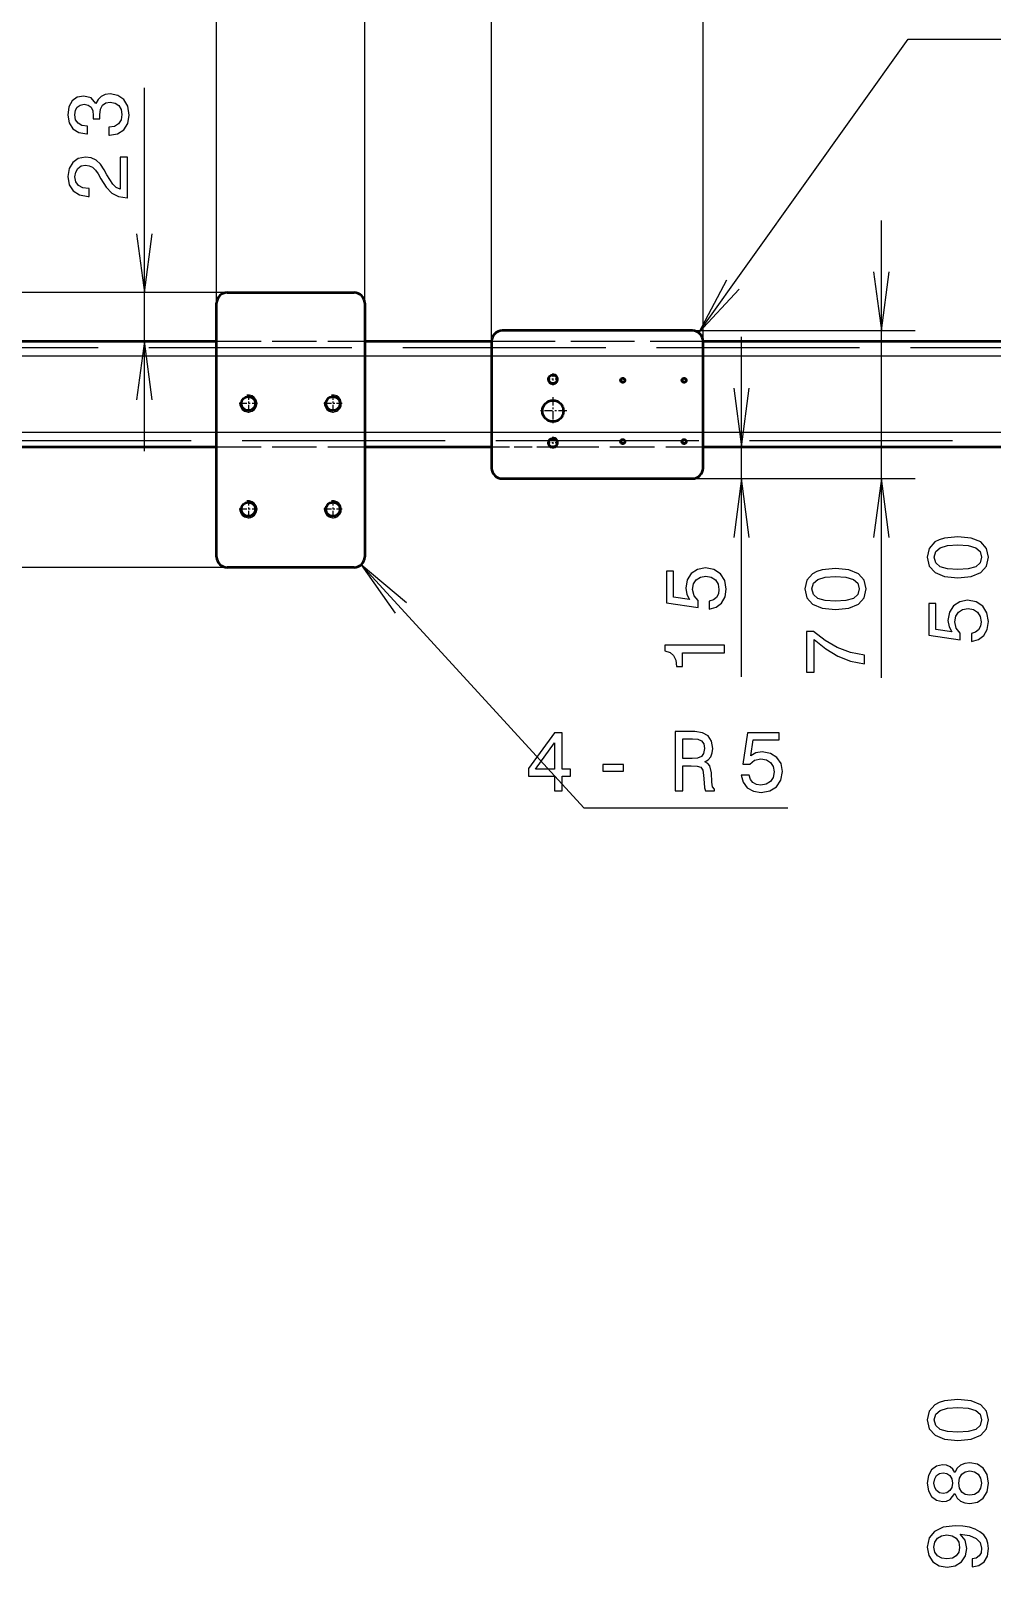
# Model space of a CAD drawing. Extents: x 0 to 1189, y 0 to 841.
# Drawn here: x 437.8 to 494.6, y 630.7 to 721.6 of the extents above; entities that cross this region are included whole.
import ezdxf

# ---------------------------------------------------------------- set-up
doc = ezdxf.new("R2010")
doc.units = 0
doc.linetypes.add('DASHDOT', pattern=[18.5, 12, -3, 0.5, -3])
doc.linetypes.add('DASHED', pattern=[15, 12, -3])

msp = doc.modelspace()

# ---------------------------------------------------------------- linework, layer by layer
at = {"color": 7, "lineweight": 25}
for p, q in [((448.793, 705.469), (448.793, 735.121)), ((448.793, 705.469), (448.793, 735.121)), ((457.543, 705.469), (457.543, 735.121)), ((465.043, 703.219), (465.043, 735.165)), ((477.543, 703.219), (477.543, 735.165)), ((477.543, 703.219), (477.543, 735.165)), ((477.282, 703.728), (489.672, 721.071)), ((489.672, 721.071), (501.744, 721.071)), ((444.522, 696.719), (444.522, 718.186)), ((488.08, 683.325), (488.08, 710.344)), ((449.418, 706.094), (80.841, 706.094)), ((449.418, 706.094), (434.271, 706.094)), ((449.418, 706.094), (442.522, 706.094)), ((476.918, 703.844), (490.08, 703.844)), ((479.814, 683.373), (479.814, 703.469)), ((352.543, 702.344), (448.793, 702.344)), ((457.543, 702.344), (465.043, 702.344)), ((477.543, 702.344), (590.043, 702.344)), ((407.543, 697.844), (448.793, 697.844)), ((457.543, 697.844), (465.043, 697.844)), ((477.543, 697.844), (551.212, 697.844)), ((476.918, 695.094), (481.814, 695.094)), ((476.918, 695.094), (490.08, 695.094)), ((449.418, 689.844), (434.271, 689.844)), ((457.34, 690.008), (470.489, 675.644)), ((470.489, 675.644), (482.561, 675.644))]:
    msp.add_line(p, q, dxfattribs=at)
at = {"color": 7, "lineweight": 50}
for p, q in [((449.418, 706.094), (456.918, 706.094)), ((448.793, 690.469), (448.793, 705.469)), ((457.543, 705.469), (457.543, 690.469)), ((352.543, 703.219), (448.793, 703.219)), ((457.543, 703.219), (465.043, 703.219)), ((465.043, 703.219), (465.043, 695.719)), ((476.918, 703.844), (465.668, 703.844)), ((477.543, 703.219), (590.043, 703.219)), ((477.543, 695.719), (477.543, 703.219)), ((407.543, 696.969), (448.793, 696.969)), ((457.543, 696.969), (465.043, 696.969)), ((468.603, 696.969), (468.734, 696.969)), ((477.543, 696.969), (551.212, 696.969)), ((465.668, 695.094), (476.918, 695.094)), ((456.918, 689.844), (449.418, 689.844))]:
    msp.add_line(p, q, dxfattribs=at)
at = {"color": 7, "linetype": 'DASHED', "lineweight": 25, "ltscale": 0.218749}
for p, q in [((448.793, 703.219), (457.543, 703.219)), ((448.793, 702.344), (457.543, 702.344)), ((448.793, 697.844), (457.543, 697.844)), ((448.793, 696.969), (457.543, 696.969))]:
    msp.add_line(p, q, dxfattribs=at)
at = {"color": 7, "linetype": 'DASHED', "lineweight": 25, "ltscale": 0.3125}
for p, q in [((465.043, 703.219), (477.543, 703.219)), ((465.043, 702.344), (477.543, 702.344)), ((465.043, 697.844), (477.543, 697.844))]:
    msp.add_line(p, q, dxfattribs=at)
at = {"color": 7, "linetype": 'DASHDOT', "lineweight": 25}
for p, q in [((132.918, 702.344), (810.918, 702.344)), ((139.368, 697.844), (804.468, 697.844))]:
    msp.add_line(p, q, dxfattribs=at)
at = {"color": 7, "linetype": 'DASHED', "lineweight": 25}
for p, q in [((189.793, 702.844), (754.043, 702.844)), ((190.293, 702.344), (753.543, 702.344)), ((190.293, 702.344), (753.543, 702.344)), ((190.293, 702.344), (753.543, 702.344)), ((194.793, 697.844), (749.043, 697.844)), ((194.793, 697.844), (749.043, 697.844)), ((194.793, 697.844), (749.043, 697.844)), ((195.293, 697.344), (748.543, 697.344))]:
    msp.add_line(p, q, dxfattribs=at)
at = {"color": 7, "linetype": 'DASHDOT', "lineweight": 25, "ltscale": 0.016794}
for p, q in [((468.668, 701.305), (468.668, 700.633)), ((469.004, 700.969), (468.333, 700.969)), ((469.004, 697.219), (468.333, 697.219)), ((468.668, 697.555), (468.668, 696.883))]:
    msp.add_line(p, q, dxfattribs=at)
at = {"color": 7, "linetype": 'DASHDOT', "lineweight": 25, "ltscale": 0.008177}
for p, q in [((472.957, 700.907), (472.63, 700.907)), ((476.582, 700.907), (476.255, 700.907)), ((472.957, 697.282), (472.63, 697.282)), ((476.582, 697.282), (476.255, 697.282))]:
    msp.add_line(p, q, dxfattribs=at)
at = {"color": 7, "linetype": 'DASHDOT', "lineweight": 25, "ltscale": 0.008179}
for p, q in [((472.793, 701.07), (472.793, 700.743)), ((476.418, 701.07), (476.418, 700.743)), ((472.793, 697.445), (472.793, 697.118)), ((476.418, 697.445), (476.418, 697.118))]:
    msp.add_line(p, q, dxfattribs=at)
at = {"color": 7, "linetype": 'DASHDOT', "lineweight": 25, "ltscale": 0.027003}
for p, q in [((451.208, 699.532), (450.128, 699.532)), ((456.208, 699.532), (455.128, 699.532)), ((451.208, 693.282), (450.128, 693.282)), ((456.208, 693.282), (455.128, 693.282))]:
    msp.add_line(p, q, dxfattribs=at)
at = {"color": 7, "linetype": 'DASHDOT', "lineweight": 25, "ltscale": 0.027002}
for p, q in [((450.668, 700.072), (450.668, 698.992)), ((455.668, 700.072), (455.668, 698.992)), ((450.668, 693.822), (450.668, 692.742)), ((455.668, 693.822), (455.668, 692.742))]:
    msp.add_line(p, q, dxfattribs=at)
at = {"color": 7, "linetype": 'DASHDOT', "lineweight": 25, "ltscale": 0.040625}
for p, q in [((468.668, 699.907), (468.668, 698.282)), ((469.481, 699.094), (467.856, 699.094))]:
    msp.add_line(p, q, dxfattribs=at)
at = {"color": 7, "linetype": 'DASHED', "lineweight": 25, "ltscale": 0.088994}
msp.add_line((465.043, 696.969), (468.603, 696.969), dxfattribs=at)
at = {"color": 7, "linetype": 'DASHED', "lineweight": 25, "ltscale": 0.220244}
msp.add_line((468.734, 696.969), (477.543, 696.969), dxfattribs=at)
at = {"color": 7, "lineweight": 25}
for points in [[(442.423, 715.397), (442.458, 715.397), (442.942, 715.478), (443.305, 715.715), (443.537, 716.088), (443.623, 716.582), (443.537, 717.107), (443.316, 717.5), (442.963, 717.752), (442.509, 717.843), (442.211, 717.803), (441.969, 717.692), (441.782, 717.51), (441.646, 717.268), (441.374, 717.596), (440.94, 717.712), (440.547, 717.636), (440.249, 717.42), (440.063, 717.067), (439.997, 716.582), (440.078, 716.129), (440.3, 715.781), (440.653, 715.554), (441.122, 715.478), (441.157, 715.478), (441.157, 715.927), (440.834, 715.967), (440.602, 716.098), (440.461, 716.31), (440.411, 716.608), (440.451, 716.87), (440.557, 717.062), (440.728, 717.177), (440.96, 717.223), (441.208, 717.177), (441.374, 717.056), (441.475, 716.845), (441.505, 716.557), (441.5, 716.36), (441.898, 716.36), (441.888, 716.608), (441.934, 716.925), (442.055, 717.162), (442.251, 717.304), (442.509, 717.354), (442.801, 717.299), (443.018, 717.152), (443.154, 716.92), (443.2, 716.613), (443.149, 716.295), (442.998, 716.063), (442.756, 715.917), (442.423, 715.861)], [(443.522, 711.702), (443.522, 714.107), (443.089, 714.107), (443.089, 712.206), (442.852, 712.312), (442.655, 712.493), (442.297, 713.053), (442.146, 713.351), (441.929, 713.684), (441.677, 713.921), (441.379, 714.057), (441.041, 714.107), (440.617, 714.021), (440.285, 713.784), (440.073, 713.421), (439.997, 712.952), (440.083, 712.468), (440.32, 712.1), (440.698, 711.863), (441.197, 711.782), (441.268, 711.782), (441.268, 712.241), (441.228, 712.241), (440.885, 712.287), (440.633, 712.423), (440.471, 712.64), (440.416, 712.927), (440.466, 713.22), (440.592, 713.436), (440.789, 713.578), (441.036, 713.628), (441.268, 713.593), (441.465, 713.497), (441.636, 713.336), (441.787, 713.114), (441.949, 712.816), (442.262, 712.322), (442.594, 711.974), (442.998, 711.767), (443.507, 711.702)], [(492.602, 689.236), (493.393, 689.312), (493.958, 689.549), (494.301, 689.927), (494.412, 690.451), (494.301, 690.971), (493.958, 691.349), (493.393, 691.581), (492.602, 691.662), (491.815, 691.581), (491.502, 691.485), (491.245, 691.349), (490.902, 690.971), (490.786, 690.451), (490.902, 689.927), (491.25, 689.549), (491.815, 689.312)], [(492.602, 689.72), (491.991, 689.76), (491.553, 689.886), (491.295, 690.113), (491.205, 690.451), (491.295, 690.784), (491.553, 691.011), (491.991, 691.137), (492.602, 691.178), (493.217, 691.137), (493.656, 691.011), (493.913, 690.784), (493.999, 690.451), (493.913, 690.113), (493.656, 689.886), (493.217, 689.76)], [(477.901, 687.377), (478.315, 687.488), (478.638, 687.735), (478.84, 688.098), (478.915, 688.562), (478.824, 689.071), (478.577, 689.47), (478.184, 689.722), (477.68, 689.818), (477.211, 689.732), (476.842, 689.49), (476.605, 689.112), (476.52, 688.622), (476.58, 688.244), (476.747, 687.952), (475.803, 688.093), (475.803, 689.626), (475.39, 689.626), (475.39, 687.755), (477.246, 687.478), (477.246, 687.881), (477.009, 688.173), (476.923, 688.547), (476.979, 688.869), (477.14, 689.117), (477.387, 689.273), (477.705, 689.328), (478.023, 689.273), (478.27, 689.112), (478.426, 688.864), (478.481, 688.547), (478.446, 688.279), (478.33, 688.073), (478.149, 687.921), (477.901, 687.846)], [(485.37, 687.363), (486.162, 687.439), (486.727, 687.676), (487.07, 688.054), (487.181, 688.579), (487.07, 689.098), (486.727, 689.476), (486.162, 689.708), (485.37, 689.789), (484.584, 689.708), (484.271, 689.613), (484.014, 689.476), (483.671, 689.098), (483.555, 688.579), (483.671, 688.054), (484.019, 687.676), (484.584, 687.439)], [(485.37, 687.848), (484.76, 687.888), (484.322, 688.014), (484.064, 688.241), (483.974, 688.579), (484.064, 688.912), (484.322, 689.139), (484.76, 689.265), (485.37, 689.305), (485.986, 689.265), (486.425, 689.139), (486.682, 688.912), (486.767, 688.579), (486.682, 688.241), (486.425, 688.014), (485.986, 687.888)], [(493.398, 685.465), (493.812, 685.576), (494.135, 685.823), (494.336, 686.186), (494.412, 686.65), (494.321, 687.159), (494.074, 687.558), (493.681, 687.81), (493.177, 687.906), (492.707, 687.82), (492.339, 687.578), (492.102, 687.199), (492.017, 686.71), (492.077, 686.332), (492.244, 686.04), (491.3, 686.181), (491.3, 687.714), (490.887, 687.714), (490.887, 685.843), (492.743, 685.565), (492.743, 685.969), (492.506, 686.261), (492.42, 686.635), (492.476, 686.957), (492.637, 687.205), (492.884, 687.361), (493.202, 687.416), (493.519, 687.361), (493.767, 687.199), (493.923, 686.952), (493.978, 686.635), (493.943, 686.367), (493.827, 686.161), (493.646, 686.009), (493.398, 685.934)], [(487.08, 684.142), (487.08, 684.651), (486.248, 684.818), (485.471, 685.11), (484.75, 685.524), (484.074, 686.063), (483.656, 686.063), (483.656, 683.663), (484.115, 683.663), (484.115, 685.579), (484.796, 685.024), (485.507, 684.606), (486.263, 684.313)], [(478.814, 684.801), (478.814, 685.26), (475.289, 685.26), (475.289, 684.917), (475.597, 684.826), (475.803, 684.644), (475.925, 684.367), (475.965, 683.984), (476.323, 683.984), (476.323, 684.801)], [(468.763, 676.644), (469.216, 676.644), (469.216, 677.511), (469.716, 677.511), (469.716, 677.915), (469.216, 677.915), (469.216, 680.068), (468.758, 680.068), (467.224, 677.955), (467.224, 677.511), (468.763, 677.511)], [(467.648, 677.915), (468.763, 679.483), (468.763, 677.915)], [(475.883, 676.644), (476.352, 676.644), (476.352, 678.121), (476.831, 678.121), (477.184, 678.106), (477.406, 678.036), (477.527, 677.869), (477.577, 677.572), (477.602, 677.118), (477.633, 676.82), (477.693, 676.644), (478.223, 676.644), (478.223, 676.74), (478.107, 676.881), (478.066, 677.143), (478.031, 677.708), (477.945, 678.126), (477.829, 678.258), (477.648, 678.353), (477.849, 678.479), (477.991, 678.656), (478.081, 678.878), (478.112, 679.145), (478.041, 679.569), (477.839, 679.886), (477.507, 680.078), (477.053, 680.144), (475.883, 680.144)], [(476.922, 679.715), (477.229, 679.685), (477.446, 679.589), (477.582, 679.412), (477.628, 679.135), (477.577, 678.843), (477.441, 678.666), (477.209, 678.575), (476.891, 678.55), (476.352, 678.55), (476.352, 679.715)], [(479.793, 677.557), (479.903, 677.143), (480.151, 676.82), (480.514, 676.618), (480.978, 676.543), (481.487, 676.634), (481.885, 676.881), (482.138, 677.274), (482.233, 677.778), (482.148, 678.247), (481.906, 678.616), (481.527, 678.853), (481.038, 678.938), (480.66, 678.878), (480.367, 678.711), (480.509, 679.654), (482.042, 679.654), (482.042, 680.068), (480.171, 680.068), (479.893, 678.212), (480.297, 678.212), (480.589, 678.449), (480.963, 678.535), (481.285, 678.479), (481.532, 678.318), (481.689, 678.071), (481.744, 677.753), (481.689, 677.435), (481.527, 677.188), (481.28, 677.032), (480.963, 676.977), (480.695, 677.012), (480.488, 677.128), (480.337, 677.309), (480.262, 677.557)], [(471.611, 677.799), (472.831, 677.799), (472.831, 678.197), (471.611, 678.197)], [(492.602, 638.24), (493.393, 638.316), (493.958, 638.553), (494.301, 638.931), (494.412, 639.455), (494.301, 639.975), (493.958, 640.353), (493.393, 640.585), (492.602, 640.666), (491.815, 640.585), (491.502, 640.489), (491.245, 640.353), (490.902, 639.975), (490.786, 639.455), (490.902, 638.931), (491.25, 638.553), (491.815, 638.316)], [(492.602, 638.724), (491.991, 638.764), (491.553, 638.891), (491.295, 639.117), (491.205, 639.455), (491.295, 639.788), (491.553, 640.015), (491.991, 640.141), (492.602, 640.182), (493.217, 640.141), (493.656, 640.015), (493.913, 639.788), (493.999, 639.455), (493.913, 639.117), (493.656, 638.891), (493.217, 638.764)], [(492.425, 635.094), (492.566, 634.837), (492.763, 634.66), (493.01, 634.549), (493.308, 634.514), (493.757, 634.595), (494.104, 634.827), (494.326, 635.205), (494.412, 635.719), (494.326, 636.229), (494.104, 636.607), (493.757, 636.839), (493.308, 636.925), (493.01, 636.884), (492.763, 636.778), (492.566, 636.597), (492.425, 636.345), (492.304, 636.546), (492.138, 636.688), (491.936, 636.773), (491.689, 636.804), (491.331, 636.723), (491.043, 636.511), (490.857, 636.168), (490.786, 635.719), (490.857, 635.266), (491.043, 634.923), (491.331, 634.706), (491.689, 634.63), (491.936, 634.655), (492.138, 634.741)], [(491.729, 635.109), (491.507, 635.149), (491.336, 635.271), (491.23, 635.462), (491.189, 635.719), (491.23, 635.972), (491.336, 636.163), (491.507, 636.284), (491.729, 636.33), (491.956, 636.284), (492.133, 636.163), (492.249, 635.972), (492.284, 635.719), (492.244, 635.462), (492.133, 635.271), (491.956, 635.149)], [(493.298, 634.998), (493.03, 635.044), (492.829, 635.19), (492.697, 635.417), (492.652, 635.719), (492.697, 636.017), (492.829, 636.244), (493.03, 636.39), (493.298, 636.441), (493.585, 636.39), (493.802, 636.244), (493.943, 636.017), (493.988, 635.719), (493.943, 635.417), (493.802, 635.19), (493.585, 635.044)], [(493.444, 630.773), (493.842, 630.849), (494.15, 631.065), (494.342, 631.408), (494.412, 631.862), (494.377, 632.16), (494.286, 632.427), (494.13, 632.654), (493.908, 632.846), (493.63, 632.997), (493.287, 633.108), (492.894, 633.174), (492.44, 633.199), (491.729, 633.113), (491.21, 632.866), (490.897, 632.473), (490.786, 631.933), (490.877, 631.439), (491.119, 631.065), (491.492, 630.823), (491.961, 630.743), (492.445, 630.823), (492.813, 631.06), (493.045, 631.413), (493.121, 631.862), (493.025, 632.336), (492.733, 632.694), (493.293, 632.614), (493.691, 632.452), (493.928, 632.205), (494.004, 631.867), (493.968, 631.605), (493.857, 631.413), (493.681, 631.287), (493.444, 631.237)], [(491.956, 631.232), (491.643, 631.282), (491.396, 631.424), (491.24, 631.645), (491.184, 631.933), (491.24, 632.23), (491.396, 632.457), (491.638, 632.599), (491.951, 632.654), (492.269, 632.599), (492.506, 632.457), (492.652, 632.225), (492.702, 631.918), (492.652, 631.64), (492.506, 631.424), (492.274, 631.282)]]:
    msp.add_lwpolyline(points, close=True, dxfattribs=at)
for points in [[(444.065, 709.564), (444.522, 706.094), (444.979, 709.564)], [(478.927, 706.817), (477.282, 703.728), (479.671, 706.286)], [(487.623, 707.314), (488.08, 703.844), (488.537, 707.314)], [(444.979, 699.749), (444.522, 703.219), (444.065, 699.749)], [(479.357, 700.439), (479.814, 696.969), (480.271, 700.439)], [(480.271, 691.624), (479.814, 695.094), (479.357, 691.624)], [(488.537, 691.624), (488.08, 695.094), (487.623, 691.624)], [(460.02, 687.757), (457.34, 690.008), (459.346, 687.14)]]:
    msp.add_lwpolyline(points, dxfattribs=at)
at = {"color": 7, "lineweight": 50}
for centre, radius in [((468.668, 700.969), 0.258), ((472.793, 700.907), 0.126), ((476.418, 700.907), 0.126), ((450.668, 699.532), 0.415), ((455.668, 699.532), 0.415), ((468.668, 699.094), 0.625), ((468.668, 697.219), 0.258), ((472.793, 697.282), 0.126), ((476.418, 697.282), 0.126), ((450.668, 693.282), 0.415), ((455.668, 693.282), 0.415)]:
    msp.add_circle(centre, radius, dxfattribs=at)
for centre, start, end in [((449.418, 705.469), 90, 180.00001), ((456.918, 705.469), 0, 90), ((465.668, 703.219), 90, 180.00001), ((476.918, 703.219), 0, 90), ((465.668, 695.719), 179.99999, 270), ((476.918, 695.719), 270, 360), ((449.418, 690.469), 180.00001, 270), ((456.918, 690.469), 270, 360)]:
    msp.add_arc(centre, 0.625, start, end, dxfattribs=at)
at = {"color": 7, "lineweight": 25}
for centre, radius in [((468.668, 700.969), 0.312), ((472.793, 700.907), 0.156), ((476.418, 700.907), 0.156), ((450.668, 699.532), 0.5), ((455.668, 699.532), 0.5), ((468.668, 697.219), 0.312), ((472.793, 697.282), 0.156), ((476.418, 697.282), 0.156), ((450.668, 693.282), 0.5), ((455.668, 693.282), 0.5)]:
    msp.add_arc(centre, radius, 169.99999, 100.00001, dxfattribs=at)

doc.saveas('drawing.dxf')
